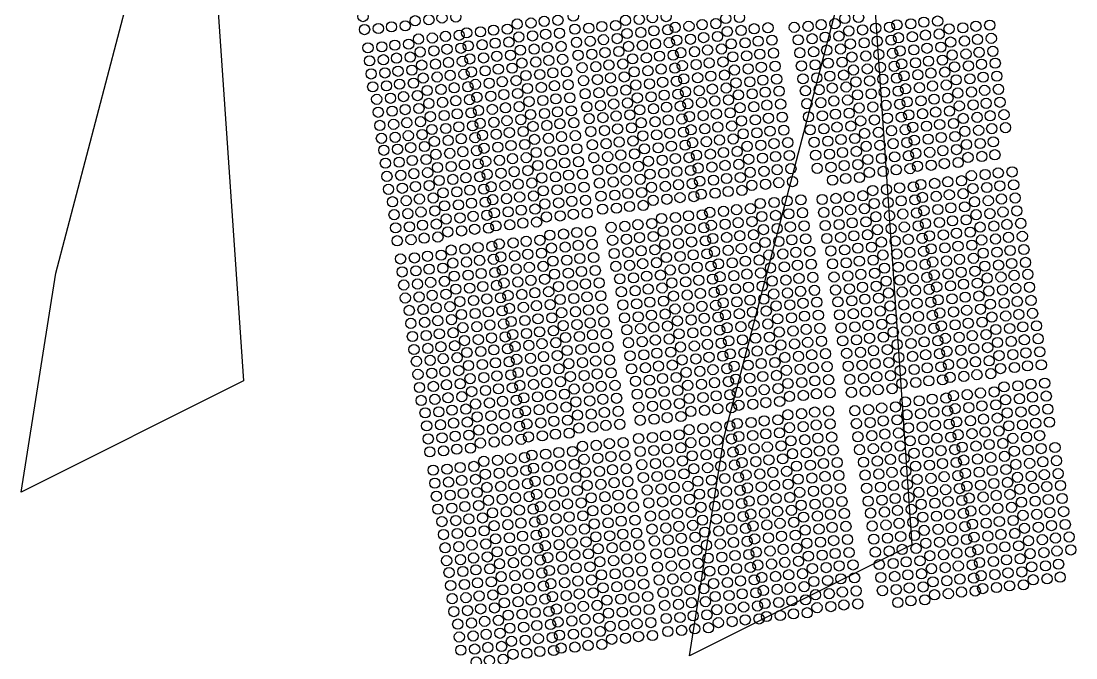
# Model space of a CAD drawing. Header units: inches. Extents: x -133 to 1452, y -237 to 1791.
# Drawn here: x -133.5 to 211.5, y 339.3 to 547.4 of the extents above; entities that cross this region are included whole.
import ezdxf

# ---------------------------------------------------------------- set-up
doc = ezdxf.new("R2010")
doc.units = ezdxf.units.IN
doc.header["$MEASUREMENT"] = 0

msp = doc.modelspace()

# ---------------------------------------------------------------- linework, layer by layer
for p, q in [((-122.09, 465.07), (-75.44, 643.43)), ((-75.44, 643.43), (-60.79, 429.83)), ((96.48, 411.57), (143.13, 589.93)), ((143.13, 589.93), (157.78, 376.33)), ((-133.49, 393.5), (-122.09, 465.07)), ((-60.79, 429.83), (-133.49, 393.5)), ((85.09, 340), (96.48, 411.57)), ((157.78, 376.33), (85.09, 340))]:
    msp.add_line(p, q)
for centre in [(-21.68, 548.87), (-4.63, 547.53), (-0.12, 547.87), (4.16, 548.41), (8.68, 548.75), (37.55, 547.33), (42.06, 547.67), (47.11, 549), (64.15, 547.65), (68.67, 547.99), (72.95, 548.53), (77.46, 548.87), (96.94, 548.25), (101.45, 548.59), (135.89, 548.24), (140.4, 548.58), (161.73, 547.07), (166.24, 547.41), (-21.16, 544.64), (-16.65, 544.98), (-12.36, 545.52), (-7.85, 545.86), (12.22, 543.56), (16.74, 543.9), (21.02, 544.44), (25.53, 544.78), (28.75, 546.45), (33.26, 546.79), (42.58, 543.44), (47.63, 544.77), (52.14, 545.11), (56.42, 545.65), (60.94, 545.98), (64.66, 543.36), (69.18, 543.7), (73.46, 544.24), (77.97, 544.58), (80.41, 545.37), (84.92, 545.71), (89.21, 546.25), (93.72, 546.58), (97.45, 544.02), (101.97, 544.36), (106.25, 544.9), (110.76, 545.24), (119.36, 545.36), (123.87, 545.69), (128.16, 546.23), (132.67, 546.57), (137.18, 544.18), (141.7, 544.52), (145.98, 545.06), (150.49, 545.4), (152.93, 546.19), (157.44, 546.53), (169.97, 544.85), (174.49, 545.19), (178.77, 545.73), (183.28, 546.06), (-3.52, 541.55), (0.99, 541.89), (5.27, 542.43), (9.79, 542.77), (21.54, 540.21), (26.05, 540.55), (29.27, 542.22), (33.78, 542.56), (38.06, 543.1), (48.14, 540.47), (52.65, 540.81), (56.93, 541.35), (61.45, 541.69), (73.98, 540.01), (78.49, 540.35), (80.93, 541.14), (85.44, 541.48), (89.72, 542.02), (94.24, 542.36), (98.75, 539.96), (103.26, 540.3), (107.55, 540.84), (112.06, 541.18), (120.66, 541.29), (125.17, 541.63), (129.45, 542.17), (133.97, 542.51), (137.7, 539.95), (142.22, 540.29), (146.5, 540.83), (151.01, 541.17), (153.45, 541.96), (157.96, 542.3), (162.24, 542.84), (166.76, 543.18), (170.49, 540.55), (175, 540.89), (179.28, 541.43), (183.79, 541.77), (-20.05, 538.67), (-15.53, 539.01), (-11.25, 539.55), (-6.74, 539.88), (-3, 537.32), (1.51, 537.66), (5.79, 538.2), (10.31, 538.54), (12.74, 539.33), (17.26, 539.67), (29.78, 537.92), (34.29, 538.26), (38.58, 538.8), (43.09, 539.14), (53.17, 536.58), (57.45, 537.12), (61.97, 537.46), (65.18, 539.13), (69.7, 539.47), (82.23, 537.08), (86.74, 537.42), (91.02, 537.96), (95.53, 538.29), (108.06, 536.61), (112.58, 536.95), (121.18, 537.07), (125.69, 537.4), (129.97, 537.94), (134.49, 538.28), (147.01, 536.53), (151.52, 536.87), (153.96, 537.66), (158.47, 538), (162.76, 538.54), (167.27, 538.88), (175.52, 536.66), (179.8, 537.2), (184.31, 537.54), (-19.53, 534.44), (-15.02, 534.78), (-10.73, 535.32), (-6.22, 535.65), (-2.49, 533.03), (2.02, 533.37), (6.3, 533.91), (10.82, 534.25), (13.25, 535.04), (17.77, 535.38), (22.05, 535.92), (26.56, 536.25), (30.3, 533.7), (34.81, 534.03), (39.09, 534.57), (43.61, 534.91), (48.66, 536.24), (58.75, 533.06), (63.26, 533.4), (66.48, 535.07), (70.99, 535.41), (75.28, 535.95), (79.79, 536.29), (87.26, 533.19), (91.54, 533.73), (96.05, 534.06), (99.27, 535.73), (103.78, 536.07), (126.2, 533.11), (130.48, 533.65), (135, 533.99), (138.21, 535.66), (142.73, 536), (154.48, 533.44), (158.99, 533.77), (163.27, 534.31), (167.79, 534.65), (171, 536.32), (180.58, 533.31), (185.09, 533.65), (-19.02, 530.14), (-14.5, 530.48), (-10.22, 531.02), (-5.71, 531.36), (6.82, 529.68), (11.34, 530.02), (13.77, 530.81), (18.29, 531.15), (22.57, 531.69), (27.08, 532.03), (31.6, 529.63), (36.11, 529.97), (40.39, 530.51), (44.9, 530.85), (49.95, 532.18), (54.47, 532.52), (67, 530.84), (71.51, 531.18), (75.79, 531.72), (80.31, 532.06), (82.74, 532.85), (96.56, 529.77), (99.78, 531.44), (104.29, 531.78), (108.58, 532.32), (113.09, 532.66), (121.69, 532.77), (135.52, 529.76), (138.73, 531.43), (143.25, 531.77), (147.53, 532.31), (152.04, 532.64), (159.77, 529.88), (164.05, 530.42), (168.57, 530.76), (171.78, 532.43), (176.3, 532.77), (-13.99, 526.25), (-9.7, 526.79), (-5.19, 527.13), (-1.97, 528.8), (2.54, 529.14), (15.07, 526.75), (19.58, 527.09), (23.87, 527.63), (28.38, 527.96), (40.91, 526.28), (45.42, 526.62), (50.47, 527.95), (54.98, 528.29), (59.27, 528.83), (63.78, 529.17), (67.51, 526.54), (72.02, 526.88), (76.31, 527.42), (80.82, 527.76), (83.26, 528.55), (87.77, 528.89), (92.05, 529.43), (100.3, 527.21), (104.81, 527.55), (109.09, 528.09), (113.61, 528.43), (122.21, 528.54), (126.72, 528.88), (131, 529.42), (139.51, 527.53), (144.02, 527.87), (148.31, 528.41), (152.82, 528.75), (155.26, 529.54), (164.57, 526.19), (169.08, 526.53), (172.3, 528.2), (176.81, 528.54), (181.1, 529.08), (185.61, 529.42), (-18.5, 525.91), (-8.41, 522.73), (-3.89, 523.07), (-0.68, 524.74), (3.84, 525.08), (8.12, 525.62), (12.63, 525.96), (20.1, 522.86), (24.38, 523.4), (28.9, 523.74), (32.11, 525.4), (36.63, 525.74), (50.98, 523.66), (55.5, 524), (59.78, 524.54), (64.29, 524.87), (72.54, 522.65), (76.82, 523.19), (81.34, 523.53), (83.77, 524.32), (88.29, 524.66), (92.57, 525.2), (97.08, 525.54), (101.08, 523.32), (105.59, 523.65), (109.87, 524.19), (114.39, 524.53), (122.99, 524.65), (127.5, 524.99), (131.78, 525.53), (136.29, 525.86), (140.03, 523.3), (144.54, 523.64), (148.82, 524.18), (153.34, 524.52), (155.77, 525.31), (160.29, 525.65), (172.81, 523.9), (177.33, 524.24), (181.61, 524.78), (186.12, 525.12), (-17.2, 521.85), (-12.69, 522.19), (-0.16, 520.51), (4.35, 520.85), (8.64, 521.39), (13.15, 521.73), (15.59, 522.52), (29.41, 519.44), (32.62, 521.11), (37.14, 521.45), (41.42, 521.99), (45.93, 522.33), (51.5, 519.43), (56.01, 519.77), (60.3, 520.31), (64.81, 520.65), (68.03, 522.31), (77.6, 519.3), (82.11, 519.64), (84.55, 520.43), (89.06, 520.77), (93.35, 521.31), (97.86, 521.65), (106.11, 519.43), (110.39, 519.97), (114.9, 520.3), (123.5, 520.42), (128.02, 520.76), (132.3, 521.3), (136.81, 521.63), (145.05, 519.35), (149.34, 519.89), (153.85, 520.23), (156.29, 521.02), (160.8, 521.36), (165.08, 521.9), (169.6, 522.23), (173.33, 519.68), (177.84, 520.01), (182.13, 520.55), (186.64, 520.89), (-16.68, 517.62), (-12.17, 517.96), (-7.89, 518.5), (-3.38, 518.84), (0.35, 516.21), (4.87, 516.55), (9.15, 517.09), (13.66, 517.43), (16.1, 518.22), (20.61, 518.56), (24.89, 519.1), (33.14, 516.88), (37.66, 517.22), (41.94, 517.76), (46.45, 518.1), (56.79, 515.87), (61.08, 516.41), (65.59, 516.75), (68.81, 518.42), (73.32, 518.76), (85.07, 516.2), (89.58, 516.54), (93.87, 517.08), (98.38, 517.42), (101.6, 519.09), (115.42, 516.01), (124.02, 516.12), (128.53, 516.46), (132.81, 517), (137.32, 517.34), (140.54, 519.01), (154.37, 516), (156.8, 516.79), (161.32, 517.13), (165.6, 517.67), (170.11, 518.01), (179.14, 515.95), (183.42, 516.49), (187.94, 516.83), (-16.17, 513.33), (-11.66, 513.67), (-7.38, 514.21), (-2.86, 514.54), (5.38, 512.32), (9.67, 512.86), (14.18, 513.2), (16.62, 513.99), (21.13, 514.33), (25.41, 514.87), (29.93, 515.21), (33.92, 512.99), (38.43, 513.33), (42.72, 513.86), (47.23, 514.2), (52.28, 515.53), (66.11, 512.52), (69.32, 514.19), (73.84, 514.53), (78.12, 515.07), (82.63, 515.41), (94.38, 512.78), (98.89, 513.12), (102.11, 514.79), (106.62, 515.13), (110.9, 515.67), (133.33, 512.77), (137.84, 513.11), (141.06, 514.78), (145.57, 515.12), (149.85, 515.66), (158.1, 512.73), (162.61, 513.07), (166.9, 513.61), (171.41, 513.94), (174.63, 515.61), (188.45, 512.6), (-15.65, 509.1), (-11.14, 509.44), (-6.86, 509.98), (-2.35, 510.32), (0.87, 511.99), (10.45, 508.97), (14.96, 509.31), (17.4, 510.1), (21.91, 510.44), (26.19, 510.98), (30.7, 511.32), (38.95, 509.1), (43.24, 509.64), (47.75, 509.97), (52.8, 511.31), (57.31, 511.64), (61.59, 512.18), (69.84, 509.9), (74.35, 510.24), (78.63, 510.77), (83.14, 511.11), (85.58, 511.91), (90.09, 512.24), (99.41, 508.89), (102.63, 510.56), (107.14, 510.9), (111.42, 511.44), (115.93, 511.78), (124.53, 511.89), (129.05, 512.23), (139.14, 509.05), (142.36, 510.72), (146.87, 511.06), (151.15, 511.6), (155.66, 511.94), (167.42, 509.38), (171.93, 509.71), (175.15, 511.38), (179.66, 511.72), (183.94, 512.26), (-10.36, 505.54), (-6.08, 506.08), (-1.57, 506.42), (1.65, 508.09), (6.16, 508.43), (17.91, 505.87), (22.43, 506.21), (26.71, 506.75), (31.22, 507.09), (34.44, 508.76), (48.26, 505.68), (53.31, 507.01), (57.82, 507.35), (62.11, 507.89), (66.62, 508.23), (70.35, 505.67), (74.87, 506.01), (79.15, 506.55), (83.66, 506.88), (86.1, 507.68), (90.61, 508.01), (94.9, 508.55), (103.92, 506.5), (108.44, 506.84), (112.72, 507.38), (117.23, 507.72), (125.83, 507.83), (130.34, 508.17), (134.63, 508.71), (142.87, 506.49), (147.39, 506.83), (151.67, 507.37), (156.18, 507.71), (158.62, 508.5), (163.13, 508.84), (172.44, 505.42), (175.66, 507.09), (180.17, 507.43), (184.45, 507.97), (-14.88, 505.2), (-1.05, 502.19), (2.17, 503.86), (6.68, 504.2), (10.96, 504.74), (15.48, 505.08), (27.22, 502.45), (31.73, 502.79), (34.95, 504.46), (39.46, 504.8), (43.75, 505.34), (53.83, 502.78), (58.34, 503.12), (62.62, 503.66), (67.14, 504), (80.45, 502.48), (84.96, 502.82), (87.4, 503.61), (91.91, 503.95), (96.19, 504.49), (100.7, 504.83), (104.44, 502.27), (108.95, 502.61), (113.24, 503.15), (117.75, 503.49), (126.35, 503.6), (130.86, 503.94), (135.14, 504.48), (139.66, 504.82), (143.39, 502.19), (147.9, 502.53), (152.18, 503.07), (156.69, 503.41), (159.13, 504.2), (163.64, 504.54), (167.93, 505.08), (176.17, 502.86), (180.69, 503.2), (184.97, 503.74), (-14.36, 500.98), (-9.84, 501.31), (-5.56, 501.85), (2.68, 499.57), (7.19, 499.91), (11.48, 500.45), (15.99, 500.78), (18.43, 501.58), (22.94, 501.91), (32.25, 498.56), (35.47, 500.23), (39.98, 500.57), (44.26, 501.11), (48.78, 501.45), (55.13, 498.72), (59.64, 499.06), (63.92, 499.6), (68.43, 499.94), (71.65, 501.61), (76.16, 501.94), (85.48, 498.59), (87.91, 499.39), (92.43, 499.72), (96.71, 500.26), (101.22, 500.6), (113.75, 498.86), (118.26, 499.19), (126.86, 499.31), (131.37, 499.65), (135.66, 500.19), (140.17, 500.52), (152.7, 498.84), (157.21, 499.18), (159.65, 499.97), (164.16, 500.31), (168.44, 500.85), (172.96, 501.19), (-13.85, 496.68), (-9.33, 497.02), (-5.05, 497.56), (-0.54, 497.9), (3.2, 495.34), (7.71, 495.68), (11.99, 496.22), (16.51, 496.55), (18.94, 497.35), (23.46, 497.69), (27.74, 498.22), (36.77, 496.17), (41.28, 496.51), (45.56, 497.05), (50.07, 497.39), (64.44, 495.37), (68.95, 495.71), (72.17, 497.38), (76.68, 497.72), (80.96, 498.26), (88.43, 495.09), (92.94, 495.43), (97.22, 495.97), (101.73, 496.31), (104.95, 497.98), (109.46, 498.32), (131.89, 495.42), (136.17, 495.96), (140.69, 496.3), (143.9, 497.97), (148.42, 498.3), (174.05, 495.24), (177.27, 496.91), (181.78, 497.25), (186.07, 497.79), (190.58, 498.13), (-13.33, 492.45), (-8.82, 492.79), (-4.53, 493.33), (-0.02, 493.67), (9.01, 491.62), (13.29, 492.15), (17.8, 492.49), (20.24, 493.28), (24.75, 493.62), (29.04, 494.16), (33.55, 494.5), (37.28, 491.94), (41.8, 492.28), (46.08, 492.82), (50.59, 493.16), (55.64, 494.49), (60.16, 494.83), (72.68, 493.08), (77.19, 493.42), (81.48, 493.96), (85.99, 494.3), (97.74, 491.74), (102.25, 492.08), (105.47, 493.75), (109.98, 494.09), (114.27, 494.63), (118.78, 494.96), (145, 492.02), (149.51, 492.36), (153.79, 492.9), (158.31, 493.24), (160.74, 494.03), (165.26, 494.37), (169.54, 494.91), (177.79, 492.68), (182.3, 493.02), (186.58, 493.56), (191.1, 493.9), (-12.03, 488.39), (-7.52, 488.73), (-3.24, 489.27), (1.28, 489.61), (4.49, 491.28), (18.32, 488.26), (20.76, 489.06), (25.27, 489.39), (29.55, 489.93), (34.07, 490.27), (46.59, 488.53), (51.1, 488.86), (56.15, 490.2), (60.67, 490.53), (64.95, 491.07), (69.46, 491.41), (73.2, 488.85), (77.71, 489.19), (81.99, 489.73), (86.51, 490.07), (88.94, 490.86), (93.46, 491.2), (117.03, 488.68), (121.54, 489.02), (128.47, 489.13), (132.99, 489.47), (137.27, 490.01), (141.78, 490.35), (154.31, 488.67), (158.83, 489.01), (161.26, 489.8), (165.78, 490.14), (170.06, 490.68), (174.57, 491.01), (178.3, 488.39), (182.81, 488.73), (187.1, 489.27), (191.61, 489.61), (-2.72, 485.04), (1.8, 485.38), (5.01, 487.05), (9.53, 487.39), (13.81, 487.93), (21.27, 484.76), (25.78, 485.1), (30.07, 485.64), (34.58, 485.98), (37.8, 487.65), (42.31, 487.99), (56.67, 485.97), (61.19, 486.3), (65.47, 486.84), (69.98, 487.18), (91.71, 484.91), (96.22, 485.25), (100.5, 485.79), (105.02, 486.13), (108.23, 487.8), (112.75, 488.14), (122.06, 484.79), (128.99, 484.9), (133.5, 485.24), (137.79, 485.78), (142.3, 486.12), (145.52, 487.79), (150.03, 488.13), (159.34, 484.71), (161.77, 485.5), (166.29, 485.84), (170.57, 486.38), (175.08, 486.72), (187.61, 485.04), (192.13, 485.38), (-11.51, 484.16), (-7, 484.5), (5.52, 482.75), (10.04, 483.09), (14.32, 483.63), (18.83, 483.97), (30.58, 481.41), (35.1, 481.75), (38.31, 483.42), (42.83, 483.76), (47.11, 484.3), (51.62, 484.64), (75.96, 482.91), (80.48, 483.24), (84.76, 483.78), (89.27, 484.12), (101.02, 481.56), (105.54, 481.9), (108.75, 483.57), (113.27, 483.91), (117.55, 484.45), (138.3, 481.49), (142.81, 481.82), (146.03, 483.49), (150.54, 483.83), (154.82, 484.37), (162.29, 481.27), (166.81, 481.61), (171.09, 482.15), (175.6, 482.49), (178.82, 484.16), (183.33, 484.5), (193.42, 481.32), (-11, 479.87), (-6.49, 480.2), (-2.21, 480.74), (2.31, 481.08), (6.04, 478.52), (10.56, 478.86), (14.84, 479.4), (19.35, 479.74), (21.79, 480.53), (26.3, 480.87), (43.92, 477.81), (48.21, 478.35), (52.72, 478.69), (59.44, 480.02), (63.95, 480.36), (68.23, 480.9), (72.75, 481.24), (76.48, 478.68), (80.99, 479.02), (85.28, 479.56), (89.79, 479.89), (92.23, 480.69), (96.74, 481.02), (109.26, 479.28), (113.78, 479.62), (118.06, 480.15), (122.57, 480.49), (129.5, 480.61), (134.02, 480.95), (146.55, 479.26), (151.06, 479.6), (155.34, 480.14), (159.86, 480.48), (172.38, 478.09), (176.9, 478.43), (180.11, 480.1), (184.63, 480.44), (188.91, 480.98), (-10.48, 475.64), (-5.97, 475.98), (-1.69, 476.51), (2.83, 476.85), (22.88, 474.58), (27.4, 474.92), (31.68, 475.46), (36.19, 475.8), (39.41, 477.47), (53.24, 474.46), (59.96, 475.79), (64.47, 476.13), (68.75, 476.67), (73.26, 477.01), (76.99, 474.38), (81.51, 474.72), (85.79, 475.26), (90.3, 475.6), (92.74, 476.39), (97.25, 476.73), (101.53, 477.27), (106.05, 477.61), (109.78, 475.05), (114.3, 475.39), (118.58, 475.93), (123.09, 476.26), (130.02, 476.38), (134.53, 476.72), (138.82, 477.26), (143.33, 477.6), (147.84, 475.2), (152.36, 475.54), (156.64, 476.08), (161.15, 476.42), (163.59, 477.21), (168.1, 477.55), (180.63, 475.87), (185.15, 476.21), (189.43, 476.75), (193.94, 477.09), (3.92, 470.91), (7.14, 472.58), (11.65, 472.92), (15.93, 473.45), (20.45, 473.79), (32.2, 471.23), (36.71, 471.57), (39.93, 473.24), (44.44, 473.58), (48.72, 474.12), (60.47, 471.49), (64.98, 471.83), (69.26, 472.37), (73.78, 472.71), (86.31, 471.03), (90.82, 471.37), (93.26, 472.16), (97.77, 472.5), (102.05, 473.04), (106.57, 473.38), (111.08, 470.99), (115.59, 471.32), (119.88, 471.86), (124.39, 472.2), (131.32, 472.32), (135.83, 472.66), (140.11, 473.2), (144.63, 473.53), (148.36, 470.97), (152.87, 471.31), (157.16, 471.85), (161.67, 472.19), (164.11, 472.98), (168.62, 473.32), (172.9, 473.86), (177.42, 474.2), (181.14, 471.57), (185.66, 471.91), (189.94, 472.45), (194.45, 472.79), (-9.39, 469.69), (-4.87, 470.03), (-0.59, 470.57), (7.66, 468.35), (12.17, 468.69), (16.45, 469.23), (20.96, 469.56), (23.4, 470.36), (27.91, 470.69), (40.44, 468.95), (44.95, 469.29), (49.23, 469.83), (53.75, 470.16), (65.5, 467.6), (69.78, 468.14), (74.29, 468.48), (77.51, 470.15), (82.02, 470.49), (94.55, 468.1), (99.07, 468.44), (103.35, 468.98), (107.86, 469.32), (120.39, 467.64), (124.91, 467.97), (131.84, 468.09), (136.35, 468.43), (140.63, 468.97), (145.14, 469.3), (157.67, 467.56), (162.18, 467.9), (164.62, 468.69), (169.13, 469.03), (173.41, 469.57), (177.93, 469.9), (186.18, 467.68), (190.46, 468.22), (194.97, 468.56), (-8.87, 465.46), (-4.36, 465.8), (-0.07, 466.34), (4.44, 466.68), (8.17, 464.05), (12.68, 464.39), (16.96, 464.93), (21.48, 465.27), (23.91, 466.06), (28.43, 466.4), (32.71, 466.94), (37.22, 467.28), (40.96, 464.72), (45.47, 465.06), (49.75, 465.6), (54.27, 465.93), (60.99, 467.27), (71.08, 464.08), (75.59, 464.42), (78.81, 466.09), (83.32, 466.43), (87.6, 466.97), (92.12, 467.31), (99.58, 464.21), (103.87, 464.75), (108.38, 465.09), (111.6, 466.76), (116.11, 467.1), (136.86, 464.13), (141.14, 464.67), (145.66, 465.01), (148.87, 466.68), (153.39, 467.02), (165.14, 464.46), (169.65, 464.8), (173.93, 465.34), (178.45, 465.68), (181.66, 467.35), (191.24, 464.33), (195.75, 464.67), (-8.36, 461.17), (-3.85, 461.5), (0.44, 462.04), (4.95, 462.38), (17.48, 460.7), (21.99, 461.04), (24.43, 461.83), (28.94, 462.17), (33.23, 462.71), (37.74, 463.05), (42.25, 460.66), (46.77, 461), (51.05, 461.53), (55.56, 461.87), (62.28, 463.2), (66.8, 463.54), (79.33, 461.86), (83.84, 462.2), (88.12, 462.74), (92.63, 463.08), (95.07, 463.87), (108.89, 460.79), (112.11, 462.46), (116.62, 462.8), (120.9, 463.34), (125.42, 463.68), (132.35, 463.79), (146.17, 460.78), (149.39, 462.45), (153.9, 462.79), (158.19, 463.33), (162.7, 463.67), (165.92, 460.56), (170.43, 460.9), (174.71, 461.44), (179.22, 461.78), (182.44, 463.45), (186.95, 463.79), (-3.33, 457.27), (0.96, 457.81), (5.47, 458.15), (8.69, 459.82), (13.2, 460.16), (25.73, 457.77), (30.24, 458.11), (34.52, 458.65), (39.04, 458.99), (51.57, 457.31), (56.08, 457.64), (62.8, 458.98), (67.31, 459.31), (71.6, 459.85), (76.11, 460.19), (79.84, 457.57), (84.35, 457.91), (88.63, 458.44), (93.15, 458.78), (95.58, 459.58), (100.1, 459.91), (104.38, 460.45), (112.63, 458.23), (117.14, 458.57), (121.42, 459.11), (125.94, 459.45), (132.87, 459.56), (137.38, 459.9), (141.66, 460.44), (150.17, 458.56), (154.68, 458.9), (158.97, 459.43), (163.48, 459.77), (175.23, 457.21), (179.74, 457.55), (182.96, 459.22), (187.47, 459.56), (191.76, 460.1), (196.27, 460.44), (-7.84, 456.94), (2.25, 453.75), (6.77, 454.09), (9.98, 455.76), (14.5, 456.1), (18.78, 456.64), (23.29, 456.98), (30.76, 453.88), (35.04, 454.42), (39.55, 454.76), (42.77, 456.43), (47.28, 456.77), (63.31, 454.68), (67.82, 455.02), (72.11, 455.56), (76.62, 455.9), (84.87, 453.68), (89.15, 454.22), (93.66, 454.55), (96.1, 455.35), (100.61, 455.68), (104.9, 456.22), (109.41, 456.56), (113.41, 454.34), (117.92, 454.68), (122.2, 455.22), (126.71, 455.56), (133.64, 455.67), (138.16, 456.01), (142.44, 456.55), (146.95, 456.89), (150.69, 454.33), (155.2, 454.67), (159.48, 455.21), (164, 455.54), (166.43, 456.34), (170.95, 456.67), (183.47, 454.93), (187.98, 455.27), (192.27, 455.81), (196.78, 456.14), (-6.54, 452.87), (-2.03, 453.21), (10.5, 451.53), (15.01, 451.87), (19.3, 452.41), (23.81, 452.75), (26.25, 453.54), (40.07, 450.46), (43.28, 452.13), (47.8, 452.47), (52.08, 453.01), (56.59, 453.35), (63.83, 450.45), (68.34, 450.79), (72.63, 451.33), (77.14, 451.67), (80.36, 453.34), (89.93, 450.32), (94.44, 450.66), (96.88, 451.45), (101.39, 451.79), (105.68, 452.33), (110.19, 452.67), (118.44, 450.45), (122.72, 450.99), (127.23, 451.33), (134.16, 451.44), (138.68, 451.78), (142.96, 452.32), (147.47, 452.66), (155.71, 450.37), (160, 450.91), (164.51, 451.25), (166.95, 452.04), (171.46, 452.38), (175.74, 452.92), (180.25, 453.26), (183.99, 450.7), (188.5, 451.04), (192.78, 451.58), (197.3, 451.91), (-6.03, 448.65), (-1.51, 448.98), (2.77, 449.52), (7.28, 449.86), (11.01, 447.24), (15.53, 447.58), (19.81, 448.12), (24.32, 448.45), (26.76, 449.25), (31.27, 449.58), (35.55, 450.12), (43.8, 447.9), (48.31, 448.24), (52.6, 448.78), (57.11, 449.12), (69.12, 446.9), (73.4, 447.44), (77.92, 447.77), (81.13, 449.44), (85.65, 449.78), (97.4, 447.22), (101.91, 447.56), (106.19, 448.1), (110.71, 448.44), (113.92, 450.11), (127.74, 447.03), (134.67, 447.15), (139.19, 447.48), (143.47, 448.02), (147.98, 448.36), (151.2, 450.03), (165.03, 447.02), (167.46, 447.81), (171.98, 448.15), (176.26, 448.69), (180.77, 449.03), (189.8, 446.98), (194.08, 447.51), (198.59, 447.85), (-5.51, 444.35), (-1, 444.69), (3.28, 445.23), (7.79, 445.57), (16.04, 443.35), (20.33, 443.89), (24.84, 444.22), (27.28, 445.02), (31.79, 445.35), (36.07, 445.89), (40.58, 446.23), (44.58, 444.01), (49.09, 444.35), (53.38, 444.89), (57.89, 445.23), (64.61, 446.56), (78.44, 443.54), (81.65, 445.21), (86.17, 445.55), (90.45, 446.09), (94.96, 446.43), (106.71, 443.81), (111.22, 444.14), (114.44, 445.81), (118.95, 446.15), (123.23, 446.69), (143.99, 443.79), (148.5, 444.13), (151.72, 445.8), (156.23, 446.14), (160.51, 446.68), (168.76, 443.75), (173.27, 444.09), (177.56, 444.63), (182.07, 444.97), (185.29, 446.64), (199.11, 443.62), (-5, 440.12), (-0.48, 440.46), (3.8, 441), (8.31, 441.34), (11.53, 443.01), (21.1, 439.99), (25.62, 440.33), (28.05, 441.12), (32.57, 441.46), (36.85, 442), (41.36, 442.34), (49.61, 440.12), (53.89, 440.66), (58.41, 441), (65.13, 442.33), (69.64, 442.67), (73.92, 443.21), (82.16, 440.92), (86.68, 441.26), (90.96, 441.8), (95.47, 442.14), (97.91, 442.93), (102.42, 443.27), (111.74, 439.92), (114.95, 441.59), (119.47, 441.92), (123.75, 442.46), (128.26, 442.8), (135.19, 442.92), (139.7, 443.25), (149.8, 440.07), (153.01, 441.74), (157.53, 442.08), (161.81, 442.62), (166.32, 442.96), (173.79, 439.86), (178.07, 440.4), (182.59, 440.74), (185.8, 442.41), (190.32, 442.75), (194.6, 443.29), (0.3, 436.57), (4.58, 437.11), (9.09, 437.44), (12.31, 439.11), (16.82, 439.45), (28.57, 436.89), (33.09, 437.23), (37.37, 437.77), (41.88, 438.11), (45.1, 439.78), (58.92, 436.7), (65.64, 438.03), (70.15, 438.37), (74.43, 438.91), (78.95, 439.25), (82.68, 436.69), (87.2, 437.03), (91.48, 437.57), (95.99, 437.91), (98.43, 438.7), (102.94, 439.04), (107.22, 439.58), (116.25, 437.52), (120.76, 437.86), (125.05, 438.4), (129.56, 438.74), (136.49, 438.85), (141, 439.19), (145.28, 439.73), (153.53, 437.51), (158.05, 437.85), (162.33, 438.39), (166.84, 438.73), (169.28, 439.52), (183.1, 436.44), (186.32, 438.11), (190.83, 438.45), (195.11, 438.99), (199.62, 439.33), (-4.22, 436.23), (9.61, 433.22), (12.83, 434.88), (17.34, 435.22), (21.62, 435.76), (26.14, 436.1), (37.88, 433.48), (42.39, 433.82), (45.61, 435.48), (50.12, 435.82), (54.41, 436.36), (66.16, 433.8), (70.67, 434.14), (74.95, 434.68), (79.47, 435.02), (88.49, 432.97), (92.77, 433.51), (97.29, 433.85), (99.72, 434.64), (104.24, 434.98), (108.52, 435.52), (113.03, 435.85), (116.77, 433.29), (121.28, 433.63), (125.56, 434.17), (130.08, 434.51), (137.01, 434.63), (141.52, 434.96), (145.8, 435.5), (150.32, 435.84), (154.04, 433.22), (158.56, 433.56), (162.84, 434.1), (167.35, 434.43), (169.79, 435.23), (174.3, 435.56), (178.59, 436.1), (186.83, 433.88), (191.35, 434.22), (195.63, 434.76), (200.14, 435.1), (-3.7, 432), (0.81, 432.34), (5.1, 432.88), (13.34, 430.59), (17.85, 430.93), (22.13, 431.47), (26.65, 431.81), (29.08, 432.6), (33.6, 432.94), (42.91, 429.59), (46.13, 431.26), (50.64, 431.59), (54.92, 432.13), (59.44, 432.47), (67.45, 429.74), (71.97, 430.08), (76.25, 430.62), (80.76, 430.96), (83.98, 432.63), (97.81, 429.62), (100.24, 430.41), (104.76, 430.75), (109.04, 431.29), (113.55, 431.63), (126.08, 429.88), (130.59, 430.22), (137.52, 430.33), (142.03, 430.67), (146.31, 431.21), (150.83, 431.55), (163.36, 429.87), (167.87, 430.2), (170.31, 431), (174.82, 431.33), (179.1, 431.87), (183.62, 432.21), (-3.19, 427.7), (1.33, 428.04), (5.61, 428.58), (10.12, 428.92), (13.86, 426.36), (18.37, 426.7), (22.65, 427.24), (27.17, 427.58), (29.6, 428.37), (34.12, 428.71), (38.4, 429.25), (47.42, 427.19), (51.94, 427.53), (56.22, 428.07), (60.73, 428.41), (76.77, 426.39), (81.28, 426.73), (84.5, 428.4), (89.01, 428.74), (93.29, 429.28), (100.75, 426.11), (105.27, 426.45), (109.55, 426.99), (114.06, 427.33), (117.28, 429), (121.79, 429.34), (138.04, 426.1), (142.55, 426.44), (146.83, 426.98), (151.34, 427.32), (154.56, 428.99), (159.07, 429.33), (184.73, 426.24), (187.95, 427.91), (192.46, 428.24), (196.74, 428.78), (201.25, 429.12), (-2.67, 423.47), (1.84, 423.81), (6.13, 424.35), (10.64, 424.69), (19.67, 422.64), (23.95, 423.18), (28.46, 423.52), (30.9, 424.31), (35.41, 424.65), (39.69, 425.19), (44.21, 425.52), (47.94, 422.97), (52.46, 423.3), (56.74, 423.84), (61.25, 424.18), (67.97, 425.51), (72.48, 425.85), (85.01, 424.1), (89.52, 424.44), (93.8, 424.98), (98.32, 425.32), (110.07, 422.76), (114.58, 423.1), (117.8, 424.77), (122.31, 425.11), (126.59, 425.65), (131.11, 425.99), (155.67, 423.01), (160.19, 423.35), (164.47, 423.89), (168.98, 424.23), (171.42, 425.02), (175.93, 425.36), (180.22, 425.9), (188.46, 423.68), (192.98, 424.01), (197.26, 424.55), (201.77, 424.89), (-1.37, 419.41), (3.14, 419.75), (7.42, 420.29), (11.94, 420.63), (15.15, 422.3), (28.98, 419.29), (31.42, 420.08), (35.93, 420.42), (40.21, 420.96), (44.73, 421.3), (57.25, 419.55), (61.76, 419.89), (68.48, 421.22), (73, 421.56), (77.28, 422.1), (81.79, 422.43), (85.53, 419.88), (90.04, 420.21), (94.32, 420.75), (98.84, 421.09), (101.27, 421.88), (105.79, 422.22), (126.04, 419.67), (130.55, 420.01), (139.15, 420.12), (143.66, 420.46), (147.94, 421), (152.46, 421.34), (164.99, 419.66), (169.5, 420), (171.94, 420.79), (176.45, 421.13), (180.73, 421.67), (185.25, 422.01), (188.98, 419.38), (193.49, 419.72), (197.77, 420.26), (202.28, 420.6), (7.94, 416.06), (12.45, 416.4), (15.67, 418.07), (20.18, 418.41), (24.47, 418.95), (31.93, 415.78), (36.44, 416.12), (40.72, 416.66), (45.24, 417), (48.45, 418.67), (52.97, 419.01), (69, 416.99), (73.51, 417.33), (77.8, 417.87), (82.31, 418.21), (100.71, 415.91), (105.23, 416.24), (109.51, 416.78), (114.02, 417.12), (117.24, 418.79), (121.75, 419.13), (131.07, 415.78), (139.67, 415.89), (144.18, 416.23), (148.46, 416.77), (152.97, 417.11), (156.19, 418.78), (160.7, 419.12), (172.45, 416.49), (176.96, 416.83), (181.25, 417.37), (185.76, 417.71), (198.29, 416.03), (202.8, 416.37), (-0.85, 415.18), (3.66, 415.52), (16.18, 413.77), (20.7, 414.11), (24.98, 414.65), (29.49, 414.99), (41.24, 412.43), (45.76, 412.77), (48.97, 414.44), (53.49, 414.78), (57.77, 415.32), (62.28, 415.66), (84.97, 413.9), (89.48, 414.24), (93.76, 414.78), (98.28, 415.11), (110.03, 412.56), (114.54, 412.89), (117.76, 414.56), (122.27, 414.9), (126.55, 415.44), (148.97, 412.48), (153.49, 412.82), (156.7, 414.49), (161.22, 414.82), (165.5, 415.36), (170.01, 415.7), (172.97, 412.27), (177.48, 412.6), (181.76, 413.14), (186.28, 413.48), (189.49, 415.15), (194.01, 415.49), (-0.34, 410.89), (4.17, 411.23), (8.45, 411.77), (12.97, 412.11), (16.7, 409.55), (21.21, 409.88), (25.5, 410.42), (30.01, 410.76), (32.45, 411.55), (36.96, 411.89), (58.88, 409.34), (63.39, 409.68), (68.44, 411.01), (72.96, 411.35), (77.24, 411.89), (81.75, 412.23), (85.49, 409.67), (90, 410.01), (94.28, 410.55), (98.8, 410.89), (101.23, 411.68), (105.75, 412.02), (118.27, 410.27), (122.78, 410.61), (127.07, 411.15), (131.58, 411.49), (140.18, 411.6), (144.69, 411.94), (157.22, 410.26), (161.73, 410.6), (166.02, 411.13), (170.53, 411.47), (183.06, 409.08), (187.57, 409.42), (190.79, 411.09), (195.3, 411.43), (199.59, 411.97), (0.18, 406.66), (4.69, 407), (8.97, 407.54), (13.48, 407.88), (33.56, 405.58), (38.07, 405.92), (42.35, 406.45), (46.87, 406.79), (50.08, 408.46), (54.6, 408.8), (63.91, 405.45), (68.96, 406.78), (73.47, 407.12), (77.76, 407.66), (82.27, 408), (86, 405.37), (90.51, 405.71), (94.79, 406.25), (99.31, 406.59), (101.74, 407.38), (106.26, 407.72), (110.54, 408.26), (115.05, 408.6), (118.79, 406.04), (123.3, 406.38), (127.58, 406.92), (132.1, 407.26), (140.7, 407.37), (145.21, 407.71), (149.49, 408.25), (154, 408.59), (158.52, 406.2), (163.03, 406.53), (167.31, 407.07), (171.83, 407.41), (174.26, 408.2), (178.78, 408.54), (191.31, 406.86), (195.82, 407.2), (200.1, 407.74), (204.62, 408.08), (17.81, 403.57), (22.33, 403.91), (26.61, 404.45), (31.12, 404.79), (42.87, 402.23), (47.39, 402.56), (50.6, 404.23), (55.12, 404.57), (59.4, 405.11), (69.47, 402.49), (73.99, 402.83), (78.27, 403.36), (82.78, 403.7), (95.31, 402.02), (99.83, 402.36), (102.26, 403.15), (106.78, 403.49), (111.06, 404.03), (115.57, 404.37), (120.08, 401.98), (124.6, 402.32), (128.88, 402.86), (133.39, 403.19), (141.99, 403.31), (146.51, 403.65), (150.79, 404.19), (155.3, 404.53), (159.04, 401.97), (163.55, 402.3), (167.83, 402.84), (172.34, 403.18), (174.78, 403.97), (179.29, 404.31), (183.58, 404.85), (188.09, 405.19), (191.82, 402.57), (196.33, 402.9), (200.62, 403.44), (205.13, 403.78), (1.29, 400.68), (5.8, 401.02), (10.08, 401.56), (14.6, 401.9), (18.33, 399.34), (22.84, 399.68), (27.13, 400.22), (31.64, 400.56), (34.08, 401.35), (38.59, 401.69), (51.11, 399.94), (55.63, 400.28), (59.91, 400.82), (64.42, 401.16), (74.5, 398.6), (78.79, 399.14), (83.3, 399.47), (86.52, 401.14), (91.03, 401.48), (103.56, 399.09), (108.07, 399.43), (112.35, 399.97), (116.87, 400.31), (129.4, 398.63), (133.91, 398.97), (142.51, 399.08), (147.02, 399.42), (151.31, 399.96), (155.82, 400.3), (168.34, 398.55), (172.86, 398.89), (175.29, 399.68), (179.81, 400.02), (184.09, 400.56), (188.6, 400.9), (196.85, 398.68), (201.13, 399.22), (205.65, 399.55), (1.81, 396.45), (6.32, 396.79), (10.6, 397.33), (15.11, 397.67), (18.84, 395.04), (23.36, 395.38), (27.64, 395.92), (32.15, 396.26), (34.59, 397.05), (39.1, 397.39), (43.38, 397.93), (47.9, 398.27), (51.63, 395.71), (56.14, 396.05), (60.43, 396.59), (64.94, 396.93), (69.99, 398.26), (80.08, 395.07), (84.6, 395.41), (87.81, 397.08), (92.33, 397.42), (96.61, 397.96), (101.12, 398.3), (108.59, 395.2), (112.87, 395.74), (117.39, 396.08), (120.6, 397.75), (125.12, 398.09), (147.54, 395.12), (151.82, 395.66), (156.33, 396), (159.55, 397.67), (164.06, 398.01), (175.81, 395.45), (180.32, 395.79), (184.61, 396.33), (189.12, 396.67), (192.34, 398.34), (201.91, 395.32), (206.43, 395.66), (2.32, 392.16), (6.83, 392.5), (11.11, 393.04), (15.63, 393.37), (28.16, 391.69), (32.67, 392.03), (35.11, 392.82), (39.62, 393.16), (43.9, 393.7), (48.41, 394.04), (52.93, 391.65), (57.44, 391.99), (61.72, 392.53), (66.24, 392.87), (71.29, 394.2), (75.8, 394.53), (88.33, 392.85), (92.84, 393.19), (97.13, 393.73), (101.64, 394.07), (104.08, 394.86), (117.9, 391.78), (121.11, 393.45), (125.63, 393.79), (129.91, 394.33), (134.42, 394.67), (143.02, 394.78), (156.85, 391.77), (160.07, 393.44), (164.58, 393.78), (168.86, 394.32), (173.37, 394.66), (181.1, 391.9), (185.39, 392.43), (189.9, 392.77), (193.12, 394.44), (197.63, 394.78), (7.35, 388.27), (11.63, 388.81), (16.14, 389.14), (19.36, 390.81), (23.87, 391.15), (36.4, 388.76), (40.92, 389.1), (45.2, 389.64), (49.71, 389.98), (62.24, 388.3), (66.76, 388.64), (71.81, 389.97), (76.32, 390.31), (80.6, 390.85), (85.11, 391.18), (88.84, 388.56), (93.36, 388.9), (97.64, 389.44), (102.15, 389.78), (104.59, 390.57), (109.1, 390.91), (113.38, 391.45), (121.63, 389.22), (126.15, 389.56), (130.43, 390.1), (134.94, 390.44), (143.54, 390.56), (148.05, 390.89), (152.34, 391.43), (160.85, 389.55), (165.36, 389.89), (169.64, 390.43), (174.15, 390.77), (176.59, 391.56), (185.9, 388.21), (190.42, 388.54), (193.63, 390.21), (198.15, 390.55), (202.43, 391.09), (206.94, 391.43), (2.83, 387.93), (12.93, 384.74), (17.44, 385.08), (20.66, 386.75), (25.17, 387.09), (29.45, 387.63), (33.97, 387.97), (41.43, 384.87), (45.72, 385.41), (50.23, 385.75), (53.45, 387.42), (57.96, 387.76), (72.32, 385.67), (76.83, 386.01), (81.11, 386.55), (85.63, 386.89), (93.87, 384.67), (98.16, 385.21), (102.67, 385.55), (105.11, 386.34), (109.62, 386.68), (113.9, 387.22), (118.42, 387.55), (122.41, 385.33), (126.92, 385.67), (131.21, 386.21), (135.72, 386.55), (144.32, 386.66), (148.83, 387), (153.12, 387.54), (157.63, 387.88), (161.36, 385.32), (165.88, 385.66), (170.16, 386.2), (174.67, 386.54), (177.11, 387.33), (181.62, 387.67), (194.15, 385.92), (198.66, 386.26), (202.94, 386.8), (207.45, 387.14), (4.13, 383.87), (8.64, 384.21), (21.18, 382.52), (25.69, 382.86), (29.97, 383.4), (34.48, 383.74), (36.92, 384.53), (50.74, 381.45), (53.96, 383.12), (58.47, 383.46), (62.75, 384), (67.27, 384.34), (72.84, 381.44), (77.35, 381.78), (81.63, 382.32), (86.14, 382.66), (89.36, 384.33), (98.94, 381.31), (103.45, 381.65), (105.89, 382.44), (110.4, 382.78), (114.68, 383.32), (119.19, 383.66), (127.44, 381.44), (131.73, 381.98), (136.24, 382.32), (144.84, 382.43), (149.35, 382.77), (153.63, 383.31), (158.15, 383.65), (166.39, 381.36), (170.67, 381.9), (175.18, 382.24), (177.62, 383.03), (182.13, 383.37), (186.42, 383.91), (190.93, 384.25), (194.66, 381.69), (199.18, 382.03), (203.46, 382.57), (207.97, 382.91), (4.65, 379.64), (9.16, 379.98), (13.45, 380.52), (17.96, 380.85), (21.69, 378.23), (26.2, 378.57), (30.48, 379.11), (35, 379.45), (37.43, 380.24), (41.95, 380.58), (46.23, 381.12), (54.48, 378.89), (58.99, 379.23), (63.27, 379.77), (67.79, 380.11), (78.13, 377.89), (82.41, 378.43), (86.92, 378.77), (90.14, 380.44), (94.65, 380.77), (106.4, 378.21), (110.92, 378.55), (115.2, 379.09), (119.71, 379.43), (122.93, 381.1), (136.75, 378.02), (145.35, 378.14), (149.86, 378.48), (154.14, 379.02), (158.66, 379.35), (161.87, 381.02), (175.7, 378.01), (178.14, 378.8), (182.65, 379.14), (186.93, 379.68), (191.45, 380.02), (200.47, 377.97), (204.76, 378.51), (209.27, 378.85), (5.16, 375.34), (9.67, 375.68), (13.96, 376.22), (18.47, 376.56), (26.72, 374.34), (31, 374.88), (35.51, 375.22), (37.95, 376.01), (42.46, 376.35), (46.75, 376.89), (51.26, 377.23), (55.26, 375), (59.77, 375.34), (64.05, 375.88), (68.56, 376.22), (73.61, 377.55), (87.44, 374.54), (90.66, 376.21), (95.17, 376.55), (99.45, 377.08), (103.97, 377.42), (115.71, 374.8), (120.22, 375.14), (123.44, 376.81), (127.95, 377.14), (132.24, 377.68), (154.66, 374.79), (159.18, 375.12), (162.39, 376.79), (166.91, 377.13), (171.19, 377.67), (179.44, 374.74), (183.95, 375.08), (188.23, 375.62), (192.74, 375.96), (195.96, 377.63), (209.79, 374.62), (5.68, 371.11), (10.19, 371.45), (14.48, 371.99), (18.99, 372.33), (22.21, 374), (31.78, 370.98), (36.29, 371.32), (38.73, 372.11), (43.24, 372.45), (47.53, 372.99), (52.04, 373.33), (60.29, 371.11), (64.57, 371.65), (69.08, 371.99), (74.13, 373.32), (78.65, 373.66), (82.93, 374.2), (91.17, 371.91), (95.68, 372.25), (99.97, 372.79), (104.48, 373.13), (106.92, 373.92), (111.43, 374.26), (120.74, 370.91), (123.96, 372.58), (128.47, 372.92), (132.75, 373.46), (137.27, 373.79), (145.87, 373.91), (150.38, 374.25), (160.47, 371.06), (163.69, 372.73), (168.2, 373.07), (172.49, 373.61), (177, 373.95), (188.75, 371.39), (193.26, 371.73), (196.48, 373.4), (200.99, 373.74), (205.27, 374.28), (10.97, 367.56), (15.25, 368.1), (19.77, 368.44), (22.98, 370.11), (27.5, 370.44), (39.25, 367.89), (43.76, 368.22), (48.04, 368.76), (52.56, 369.1), (55.77, 370.77), (69.59, 367.69), (74.64, 369.02), (79.16, 369.36), (83.44, 369.9), (87.95, 370.24), (91.69, 367.68), (96.2, 368.02), (100.48, 368.56), (105, 368.9), (107.43, 369.69), (111.95, 370.03), (116.23, 370.57), (125.26, 368.52), (129.77, 368.85), (134.05, 369.39), (138.56, 369.73), (147.16, 369.85), (151.68, 370.19), (155.96, 370.72), (164.21, 368.5), (168.72, 368.84), (173, 369.38), (177.52, 369.72), (179.95, 370.51), (184.47, 370.85), (193.77, 367.43), (196.99, 369.1), (201.5, 369.44), (205.79, 369.98), (6.46, 367.22), (20.28, 364.21), (23.5, 365.88), (28.01, 366.22), (32.3, 366.76), (36.81, 367.09), (48.56, 364.47), (53.07, 364.81), (56.29, 366.48), (60.8, 366.82), (65.08, 367.35), (75.16, 364.8), (79.67, 365.13), (83.96, 365.67), (88.47, 366.01), (101.78, 364.5), (106.29, 364.84), (108.73, 365.63), (113.24, 365.97), (117.53, 366.51), (122.04, 366.85), (125.77, 364.29), (130.29, 364.63), (134.57, 365.16), (139.08, 365.5), (147.68, 365.62), (152.19, 365.96), (156.48, 366.5), (160.99, 366.83), (164.72, 364.21), (169.23, 364.55), (173.52, 365.09), (178.03, 365.43), (180.46, 366.22), (184.98, 366.56), (189.26, 367.1), (197.51, 364.87), (202.02, 365.21), (206.3, 365.75), (6.98, 362.99), (11.49, 363.33), (15.77, 363.87), (24.01, 361.58), (28.53, 361.92), (32.81, 362.46), (37.32, 362.8), (39.76, 363.59), (44.27, 363.93), (53.59, 360.58), (56.8, 362.25), (61.32, 362.59), (65.6, 363.13), (70.11, 363.46), (76.46, 360.73), (80.97, 361.07), (85.25, 361.61), (89.77, 361.95), (92.98, 363.62), (97.5, 363.96), (106.81, 360.61), (109.25, 361.4), (113.76, 361.74), (118.04, 362.28), (122.56, 362.62), (135.08, 360.87), (139.59, 361.21), (148.19, 361.32), (152.71, 361.66), (156.99, 362.2), (161.5, 362.54), (174.03, 360.86), (178.55, 361.2), (180.98, 361.99), (185.5, 362.33), (189.78, 362.87), (194.29, 363.2), (7.49, 358.69), (12, 359.03), (16.28, 359.57), (20.8, 359.91), (24.53, 357.35), (29.04, 357.69), (33.33, 358.23), (37.84, 358.57), (40.28, 359.36), (44.79, 359.7), (49.07, 360.24), (58.1, 358.19), (62.61, 358.52), (66.9, 359.06), (71.41, 359.4), (85.77, 357.38), (90.29, 357.72), (93.5, 359.39), (98.02, 359.73), (102.3, 360.27), (109.76, 357.1), (114.27, 357.44), (118.56, 357.98), (123.07, 358.32), (126.29, 359.99), (130.8, 360.33), (153.22, 357.43), (157.51, 357.97), (162.02, 358.31), (165.24, 359.98), (169.75, 360.32), (8.01, 354.47), (12.52, 354.8), (16.8, 355.34), (21.31, 355.68), (30.34, 353.63), (34.62, 354.17), (39.14, 354.51), (41.57, 355.3), (46.09, 355.64), (50.37, 356.18), (54.88, 356.52), (58.62, 353.96), (63.13, 354.3), (67.41, 354.84), (71.93, 355.17), (76.98, 356.5), (81.49, 356.84), (94.01, 355.1), (98.53, 355.43), (102.81, 355.97), (107.32, 356.31), (119.07, 353.75), (123.59, 354.09), (126.8, 355.76), (131.32, 356.1), (135.6, 356.64), (140.11, 356.98), (9.3, 350.4), (13.82, 350.74), (18.1, 351.28), (22.61, 351.62), (25.83, 353.29), (39.66, 350.28), (42.09, 351.07), (46.6, 351.41), (50.89, 351.95), (55.4, 352.29), (67.93, 350.54), (72.44, 350.88), (77.49, 352.21), (82, 352.55), (86.28, 353.09), (90.8, 353.43), (94.53, 350.87), (99.05, 351.21), (103.33, 351.75), (107.84, 352.08), (110.28, 352.88), (114.79, 353.21), (18.62, 347.05), (23.13, 347.39), (26.35, 349.06), (30.86, 349.4), (35.14, 349.94), (42.6, 346.77), (47.12, 347.11), (51.4, 347.65), (55.91, 347.99), (59.13, 349.66), (63.64, 350), (78.01, 347.98), (82.52, 348.32), (86.8, 348.86), (91.32, 349.2), (9.82, 346.18), (14.33, 346.51), (26.86, 344.77), (31.37, 345.11), (35.65, 345.64), (40.17, 345.98), (51.92, 343.42), (56.43, 343.76), (59.65, 345.43), (64.16, 345.77), (68.44, 346.31), (72.96, 346.65), (10.33, 341.88), (14.85, 342.22), (19.13, 342.76), (23.64, 343.1), (27.38, 340.54), (31.89, 340.88), (36.17, 341.42), (40.68, 341.75), (43.12, 342.55), (47.63, 342.88), (15.36, 337.99), (19.65, 338.53), (24.16, 338.87)]:
    msp.add_circle(centre, 1.67)

doc.saveas('drawing.dxf')
